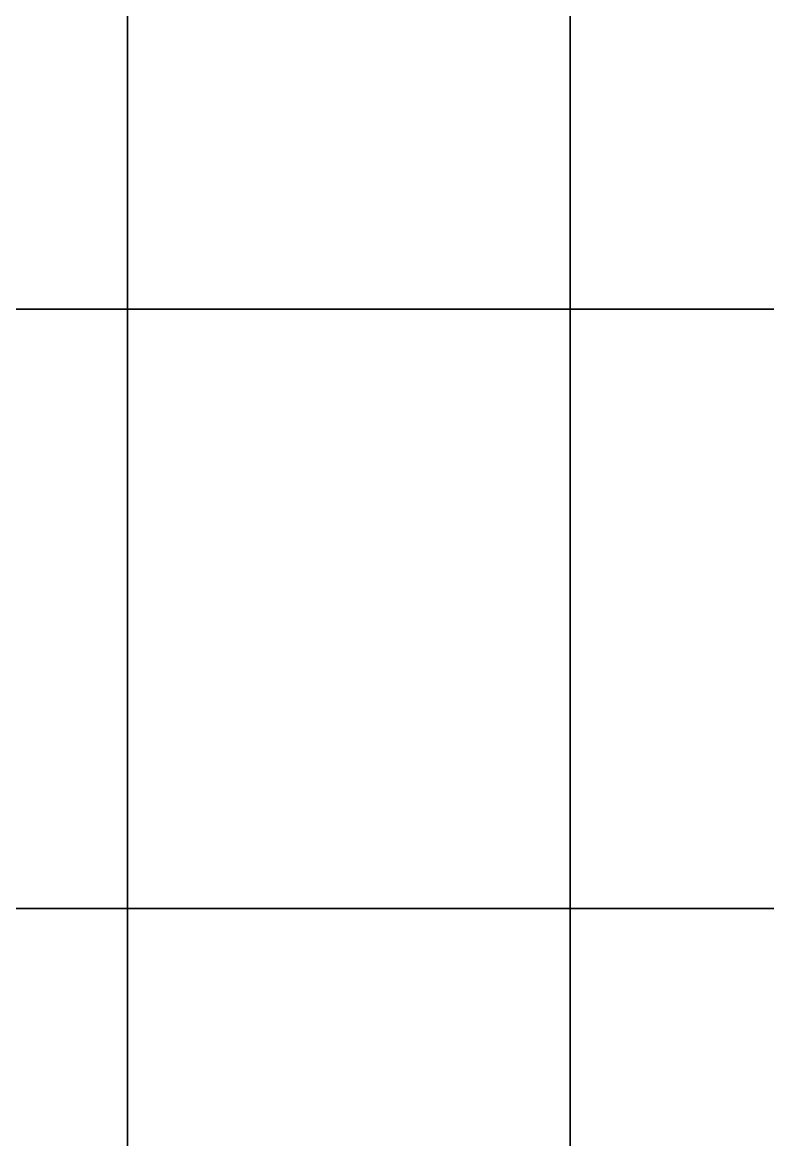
# Model space of a CAD drawing. Extents: x -59 to 52, y -77 to 10.
# Drawn here: x 0.937 to 2.594, y 2.281 to 4.767 of the extents above; entities that cross this region are included whole.
import ezdxf

# ---------------------------------------------------------------- set-up
doc = ezdxf.new("R2010")
doc.units = 0
doc.layers.add('SEA', color=201, linetype='CONTINUOUS')

msp = doc.modelspace()

# ---------------------------------------------------------------- meshes
at = {"layer": 'SEA'}
mesh = msp.add_polyface(dxfattribs=at)
corners = [(0.1852, 0.1291, -0.7673), (0.1852, 1.4622, -0.6828), (-0.7997, 1.4622, -0.7347), (-0.7997, 0.1291, -0.7478), (10.0348, 1.4622, -0.8378), (10.0348, 2.7953, -0.899), (9.0498, 2.7953, -0.9385), (9.0498, 1.4622, -0.8219), (8.0649, 2.7953, -0.7198), (8.0649, 1.4622, -0.7452), (7.0799, 2.7953, -0.6403), (7.0799, 1.4622, -1.0083), (6.095, 2.7953, -0.8156), (6.095, 1.4622, -0.8236), (5.11, 2.7953, -0.8615), (5.11, 1.4622, -0.9927), (4.125, 2.7953, -0.8575), (4.125, 1.4622, -0.9884), (3.1401, 2.7953, -0.8333), (3.1401, 1.4622, -0.8224), (2.1551, 2.7953, -0.7378), (2.1551, 1.4622, -0.6866), (1.1702, 2.7953, -0.8473), (1.1702, 1.4622, -0.7746), (0.1852, 2.7953, -0.8369), (-0.7997, 2.7953, -0.6476), (10.0348, 4.1284, -0.798), (9.0498, 4.1284, -0.7551), (8.0649, 4.1284, -0.8765), (7.0799, 4.1284, -0.7673), (6.095, 4.1284, -0.759), (5.11, 4.1284, -0.7756), (4.125, 4.1284, -0.7698), (3.1401, 4.1284, -0.8476), (2.1551, 4.1284, -0.7077), (1.1702, 4.1284, -1.0001), (0.1852, 4.1284, -0.7206), (-0.7997, 4.1284, -0.8312), (10.0348, 5.4614, -0.8298), (9.0498, 5.4614, -0.873), (8.0649, 5.4614, -0.72), (7.0799, 5.4614, -0.697), (6.095, 5.4614, -0.9402), (5.11, 5.4614, -0.8185), (4.125, 5.4614, -0.7881), (3.1401, 5.4614, -0.8711), (2.1551, 5.4614, -0.8897), (1.1702, 5.4614, -0.8294), (0.1852, 5.4614, -0.7461), (-0.7997, 5.4614, -0.93), (10.0348, 6.7945, -1.036), (9.0498, 6.7945, -0.7426), (8.0649, 6.7945, -0.7461), (7.0799, 6.7945, -0.8321), (6.095, 6.7945, -0.9402), (5.11, 6.7945, -0.8284), (4.125, 6.7945, -0.7326), (3.1401, 6.7945, -0.9716), (2.1551, 6.7945, -0.7812), (1.1702, 6.7945, -0.7854), (0.1852, 6.7945, -0.7963), (-0.7997, 6.7945, -0.7285), (10.0348, 8.1276, -0.7195), (9.0498, 8.1276, -0.9201), (8.0649, 8.1276, -0.8103), (7.0799, 8.1276, -0.809), (6.095, 8.1276, -0.876), (5.11, 8.1276, -0.7745), (4.125, 8.1276, -0.7311), (3.1401, 8.1276, -0.7363), (2.1551, 8.1276, -0.7918), (1.1702, 8.1276, -0.8112), (0.1852, 8.1276, -0.8718), (-0.7997, 8.1276, -0.6852)]
mesh.append_faces([[corners[k] for k in face] for face in [(0, 1, 2, 3), (4, 5, 6, 7), (7, 6, 8, 9), (9, 8, 10, 11), (11, 10, 12, 13), (13, 12, 14, 15), (15, 14, 16, 17), (17, 16, 18, 19), (19, 18, 20, 21), (21, 20, 22, 23), (23, 22, 24, 1), (1, 24, 25, 2), (5, 26, 27, 6), (6, 27, 28, 8), (8, 28, 29, 10), (10, 29, 30, 12), (12, 30, 31, 14), (14, 31, 32, 16), (16, 32, 33, 18), (18, 33, 34, 20), (20, 34, 35, 22), (22, 35, 36, 24), (24, 36, 37, 25), (26, 38, 39, 27), (27, 39, 40, 28), (28, 40, 41, 29), (29, 41, 42, 30), (30, 42, 43, 31), (31, 43, 44, 32), (32, 44, 45, 33), (33, 45, 46, 34), (34, 46, 47, 35), (35, 47, 48, 36), (36, 48, 49, 37), (38, 50, 51, 39), (39, 51, 52, 40), (40, 52, 53, 41), (41, 53, 54, 42), (42, 54, 55, 43), (43, 55, 56, 44), (44, 56, 57, 45), (45, 57, 58, 46), (46, 58, 59, 47), (47, 59, 60, 48), (48, 60, 61, 49), (50, 62, 63, 51), (51, 63, 64, 52), (52, 64, 65, 53), (53, 65, 66, 54), (54, 66, 67, 55), (55, 67, 68, 56), (56, 68, 69, 57), (57, 69, 70, 58), (58, 70, 71, 59), (59, 71, 72, 60), (60, 72, 73, 61)]])

doc.saveas('drawing.dxf')
